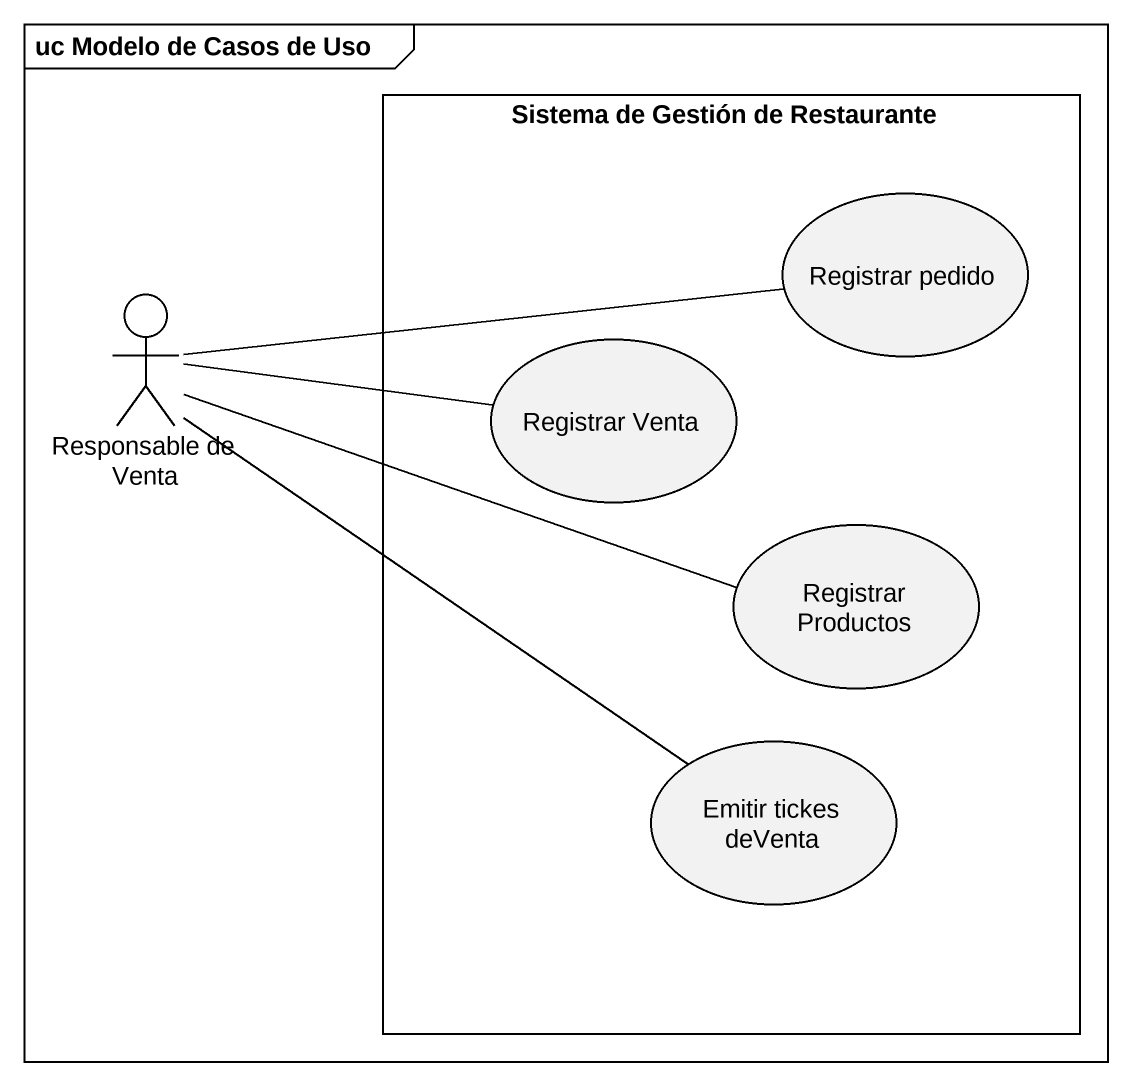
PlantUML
@startuml
mainframe uc Modelo de Casos de Uso
rectangle "Sistema de Gestión de Restaurante" as Sistema_de_Gestión_de {
  usecase "Registrar pedido" as Registrar_pedido
  usecase "Registrar Venta" as Registrar_Venta
  usecase "Registrar Productos" as Registrar_Productos
  usecase "Emitir tickes deVenta" as Emitir_tickes_deVenta
}
actor "Responsable de Venta" as Responsable_de_Venta
Responsable_de_Venta -right- Registrar_pedido
Responsable_de_Venta -right- Registrar_Venta
Responsable_de_Venta -right- Registrar_Productos
Responsable_de_Venta -- Emitir_tickes_deVenta
@enduml
